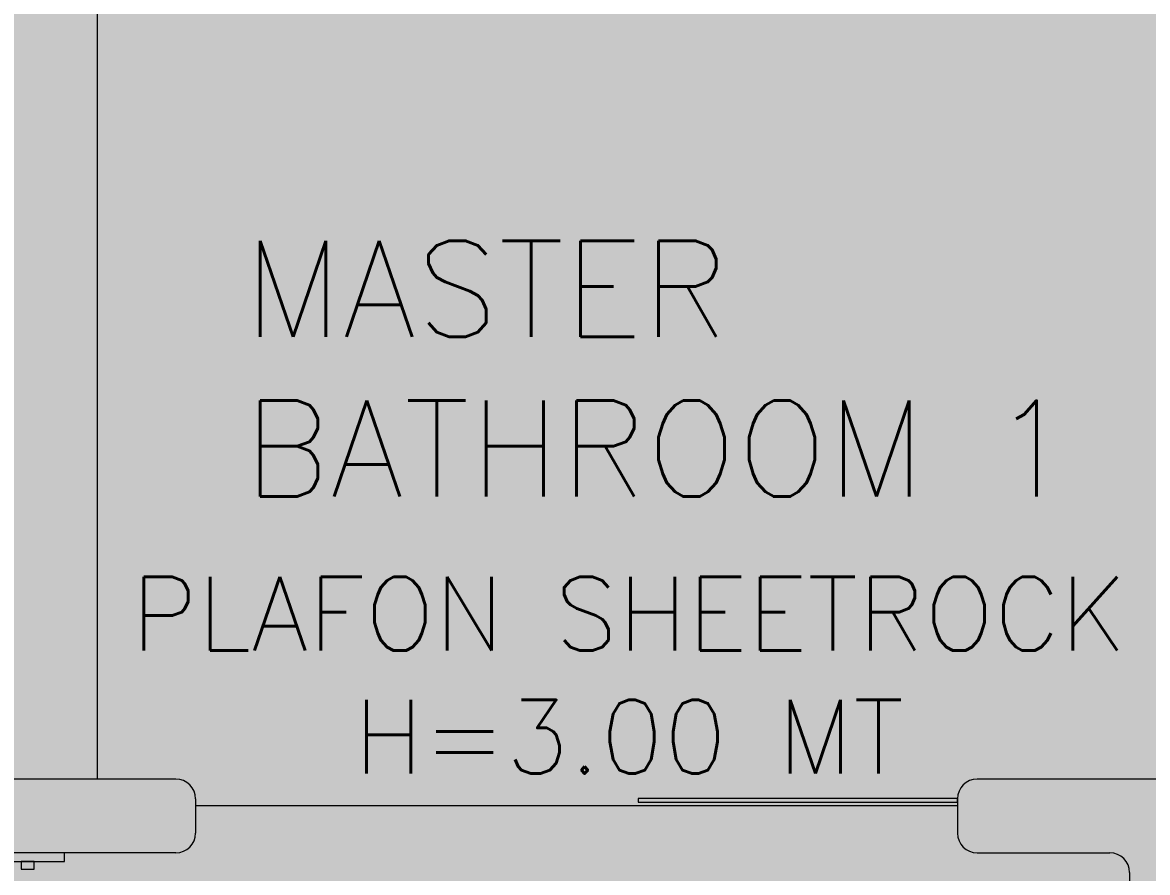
# Model space of a CAD drawing. Header units: metres. Extents: x 8 to 2416, y -346 to 476.
# Drawn here: x 216.36 to 218.648, y -98.241 to -96.512 of the extents above; entities that cross this region are included whole.
import ezdxf

# ---------------------------------------------------------------- set-up
doc = ezdxf.new("R2010")
doc.units = ezdxf.units.M
doc.linetypes.add('0', pattern=[0])
doc.layers.get('0').update_dxf_attribs({"color": 250, "linetype": '0', "lineweight": 20})
for name, color, linetype, lineweight in [('A-WALL', 250, 'Continuous', 20), ('baños', 140, 'Continuous', 0), ('piso', 253, 'Continuous', 0), ('PLAFON', 253, 'Continuous', 5), ('textos', 7, 'Continuous', 0)]:
    doc.layers.add(name, color=color, linetype=linetype, lineweight=lineweight)
doc.styles.get("Standard").update_dxf_attribs({"font": 'arial.ttf', "height": 0.1875})

# ---------------------------------------------------------------- blocks, each defined once
blk = doc.blocks.new('PL BASE 2N NASAS 09')
at = {"layer": 'A-WALL'}
for p, q in [((166.7075, -7.6117), (165.3375, -7.6117)), ((168.9475, -7.6117), (168.3375, -7.6117)), ((166.7475, -7.6517), (166.7475, -7.7217)), ((168.2975, -7.6517), (168.2975, -7.7217)), ((166.7075, -7.7617), (165.3375, -7.7617)), ((168.3375, -7.7617), (168.6075, -7.7617)), ((168.6475, -7.8017), (168.6475, -8.9217))]:
    blk.add_line(p, q, dxfattribs=at)
for centre, start, end in [((166.7075, -7.6517), 0, 90), ((168.3375, -7.6517), 90, 180), ((166.7075, -7.7217), 270, 0), ((168.3375, -7.7217), 180, 270), ((168.6075, -7.8017), 360, 90)]:
    blk.add_arc(centre, 0.04, start, end, dxfattribs=at)
at = {"layer": 'baños'}
blk.add_line((166.7475, -7.6656), (168.2975, -7.6656), dxfattribs=at)
for points in [[(168.2975, -7.651), (167.6475, -7.651), (167.6475, -7.6588), (168.2975, -7.6588)], [(166.3307, -7.7617), (166.3307, -7.7791), (166.4807, -7.7791), (166.4807, -7.7617)], [(166.3924, -7.7791), (166.3924, -7.7949), (166.4191, -7.7949), (166.4191, -7.7791)]]:
    blk.add_lwpolyline(points, close=True, dxfattribs=at)
at = {"layer": 'piso'}
blk.add_line((166.5475, -6.0117), (166.5475, -7.6117), dxfattribs=at)
at = {"layer": 'baños', "linetype": 'Continuous', "flags": 8}
for tag, p in [('MODELNUMBER', (167.1329, -5.6306, 0)), ('TRADENAME', (167.1329, -5.6307, 0)), ('PRODUCT', (167.1329, -5.6307, 0)), ('MATERIAL', (167.1329, -5.6307, 0)), ('MODELNUMBER', (168.3076, -5.6306, 0)), ('TRADENAME', (168.3076, -5.6307, 0)), ('PRODUCT', (168.3076, -5.6307, 0)), ('MATERIAL', (168.3076, -5.6307, 0))]:
    blk.add_attdef(tag, p, '', height=0.0000254, rotation=180.0001, dxfattribs=at)
at = {"layer": 'textos', "insert": (166.8454, -7.0371), "char_height": 0.195, "width": 1.854973, "attachment_point": 7}
blk.add_mtext('{\\Fromans|c0;MASTER BATHROOM 1}', dxfattribs=at)
blk = doc.blocks.new('PL MUEBLES 2N NASAS 09')
blk.add_blockref('PL BASE 2N NASAS 09', (49.9143, 62.717))

msp = doc.modelspace()

# ---------------------------------------------------------------- hatches: boundary and pattern name
at = {"layer": 'PLAFON', "transparency": 33554477}
h = msp.add_hatch(color=256, dxfattribs=at)
h.dxf.hatch_style = 1
edge = h.paths.add_edge_path()
edge.add_line((215.2618, -98.0207), (215.2618, -99.3307))
edge.add_arc((215.3318, -99.3307), 0.07, 180, 270)
edge.add_line((215.3318, -99.4007), (216.3918, -99.4007))
edge.add_line((216.3918, -99.4007), (219.7418, -99.4007))
edge.add_arc((219.7418, -99.3307), 0.07, 270, 360)
edge.add_line((219.8118, -99.3307), (219.8118, -95.9207))
edge.add_arc((219.7418, -95.9207), 0.07, 0, 90)
edge.add_line((219.7418, -95.8507), (215.3318, -95.8507))
edge.add_arc((215.3318, -95.9207), 0.07, 90, 180)
edge.add_line((215.2618, -95.9207), (215.2618, -98.0207))

# ---------------------------------------------------------------- block references
msp.add_blockref('PL MUEBLES 2N NASAS 09', (0.05, -153.156))

# ---------------------------------------------------------------- texts
at = {"layer": 'textos', "color": 5, "insert": (216.227, -98.0396), "char_height": 0.15, "width": 2.732503, "attachment_point": 7}
msp.add_mtext('\\pxqc;{\\Fromans|c0;PLAFON SHEETROCK\\PH=3.00 MT}', dxfattribs=at)

doc.saveas('drawing.dxf')
